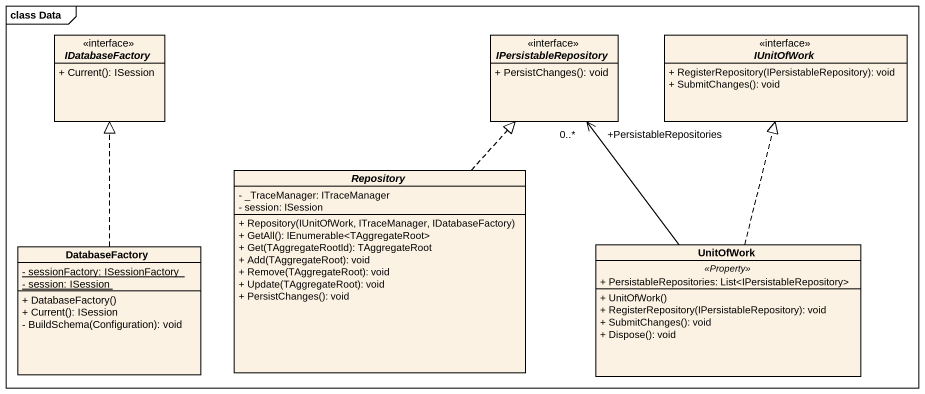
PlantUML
@startuml
mainframe class Data
hide circle
hide empty members
skinparam classAttributeIconSize 0
interface IDatabaseFactory <<interface>> {
  + Current(): ISession
}
interface IPersistableRepository <<interface>> {
  + PersistChanges(): void
}
interface IUnitOfWork <<interface>> {
  + RegisterRepository(IPersistableRepository): void
  + SubmitChanges(): void
}
abstract class Repository {
  - _TraceManager: ITraceManager
  - session: ISession
  + Repository(IUnitOfWork, ITraceManager, IDatabaseFactory)
  + GetAll(): IEnumerable<TAggregateRoot>
  + Get(TAggregateRootId): TAggregateRoot
  + Add(TAggregateRoot): void
  + Remove(TAggregateRoot): void
  + Update(TAggregateRoot): void
  + PersistChanges(): void
}
class DatabaseFactory {
  {static} - sessionFactory: ISessionFactory
  {static} - session: ISession
  + DatabaseFactory()
  + Current(): ISession
  - BuildSchema(Configuration): void
}
class UnitOfWork {
  .. <<Property>> ..
  + PersistableRepositories: List<IPersistableRepository>
  --
  + UnitOfWork()
  + RegisterRepository(IPersistableRepository): void
  + SubmitChanges(): void
  + Dispose(): void
}
Repository .up.|> IPersistableRepository
DatabaseFactory .up.|> IDatabaseFactory
UnitOfWork -up-> "+PersistableRepositories\n0..*" IPersistableRepository
UnitOfWork .up.|> IUnitOfWork
@enduml
